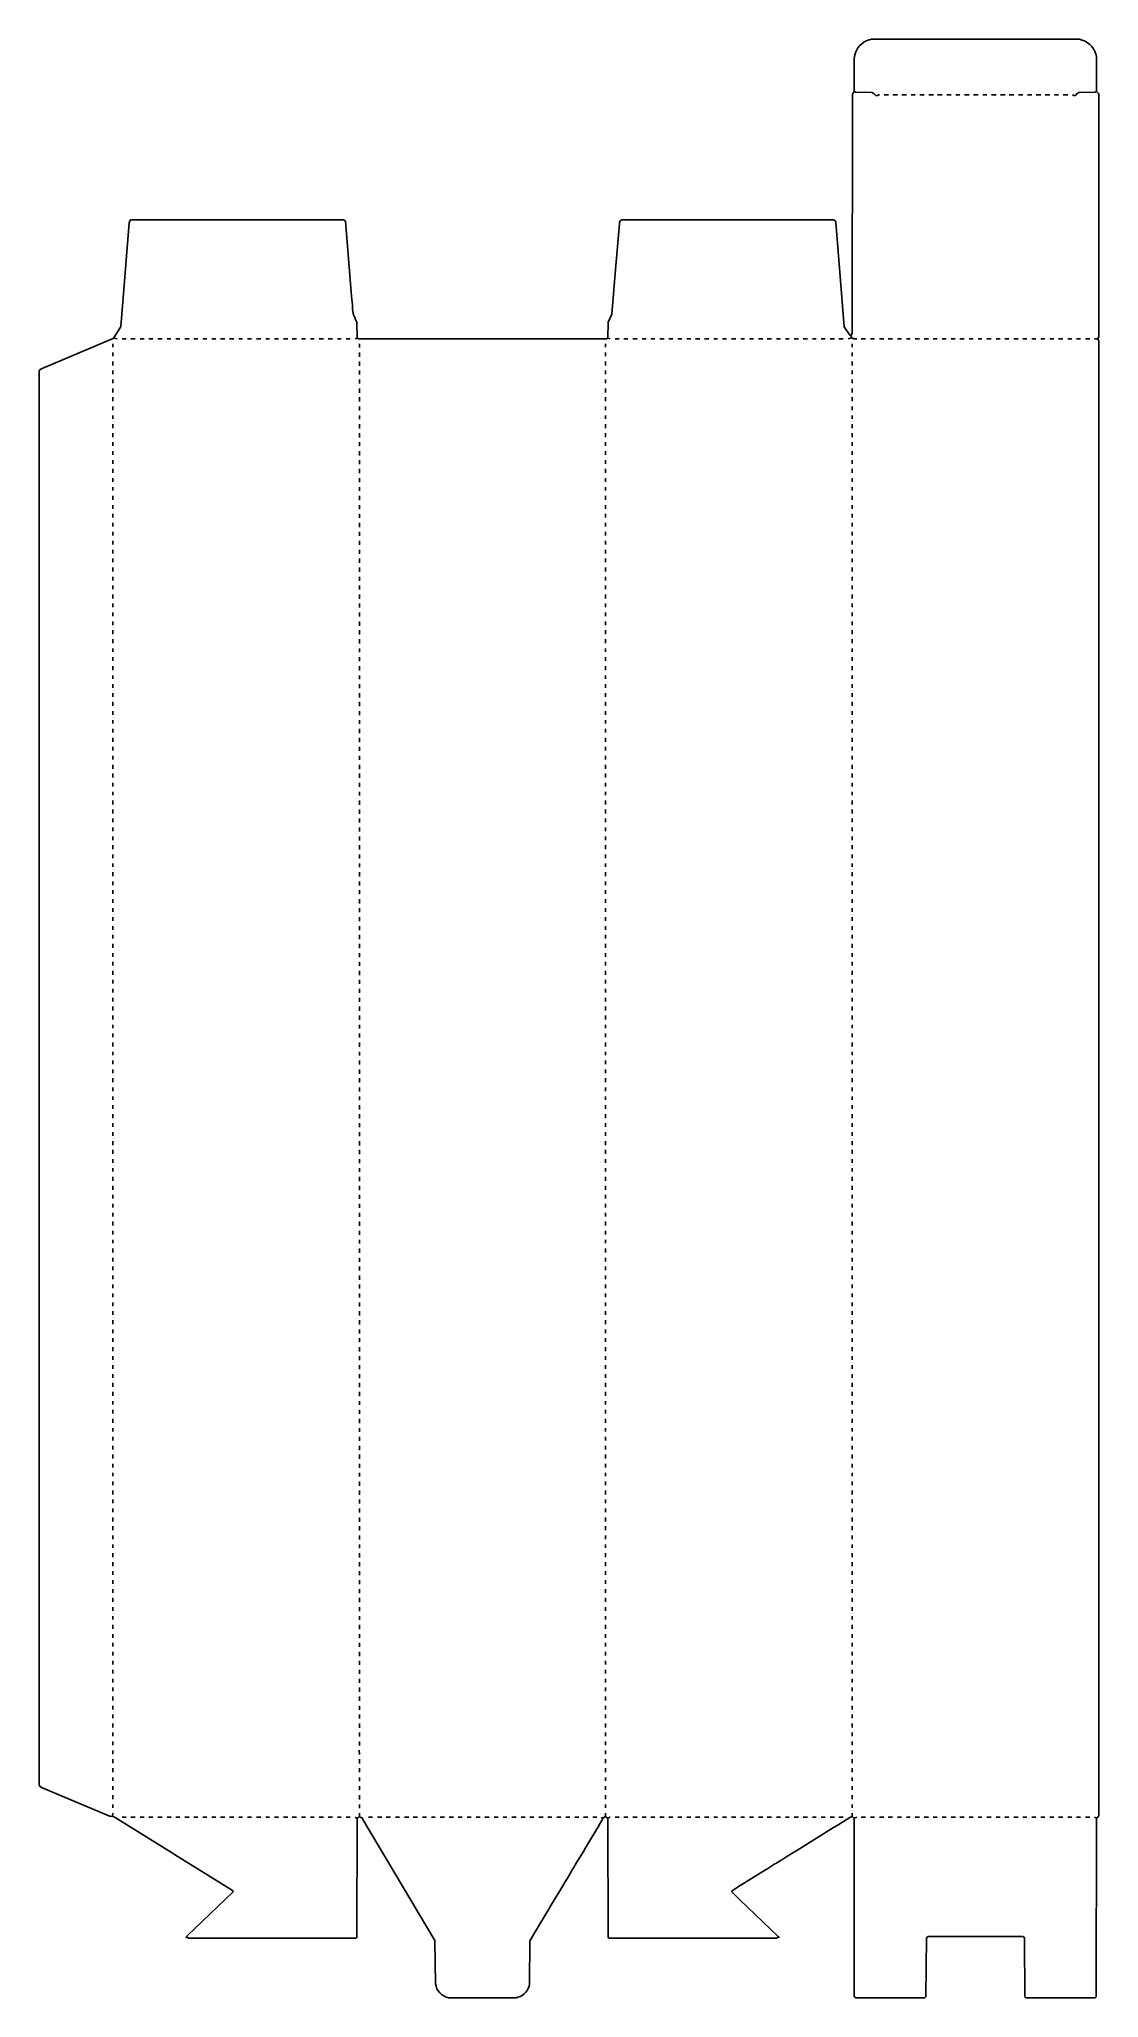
# Model space of a CAD drawing. Extents: x 327 to 3120, y 596 to 5759.
import ezdxf

# ---------------------------------------------------------------- set-up
doc = ezdxf.new("R2010")
doc.units = 0
doc.layers.get('0').update_dxf_attribs({"linetype": 'CONTINUOUS'})

msp = doc.modelspace()

# ---------------------------------------------------------------- linework, layer by layer
at = {"color": 7, "linetype": 'CONTINUOUS'}
for points in [[(3109, 1072, 0.623866), (3118.8, 1075.1), (3119.2, 1075.9), (3120, 1077), (3120, 4964, -0.165541), (3118, 4969, -0.165541), (3120, 4974), (3120, 5614, 0.09337), (3114, 5621), (3113.5, 5713), (3112.6, 5717.9), (3112.3, 5719.1, 0.269889), (3069, 5759), (2521, 5759, 0.341103), (2475.5, 5708), (2475, 5621, 0.144412), (2470.5, 5614), (2469.5, 4984), (2467, 4978), (2468, 4972), (2468.9, 4971.8), (2474, 4969.4), (2482, 4969)], [(2475, 5621), (2475.9, 5620.8), (2479, 5619.5), (2522, 5618, -0.138123), (2533, 5610), (2536.1, 5610.8, -0.152689), (2542, 5612)], [(3051, 5612, 0.51388), (3062, 5615, -0.0824), (3067, 5618.5), (3110, 5619.5), (3114, 5621)], [(713, 755), (716, 756), (717, 759), (838, 875), (838, 877), (834, 881), (683.9, 973.8), (675.9, 978.8), (527.1, 1071.3), (520, 1075), (515, 1074), (332.9, 1150.8), (332, 1151), (327, 1156), (327, 4885, -0.172578), (340.9, 4893.3), (524, 4971), (524.4, 4973.9), (541.7, 5000.1), (542.3, 5001.9), (550.5, 5099), (564.5, 5275, -0.280008), (569, 5283), (1129, 5283), (1131, 5282), (1134, 5279), (1150.5, 5082), (1152.5, 5059, 0.146306), (1163.8, 5014.9), (1164.2, 5014.1), (1165, 4971, -0.120666), (1169, 4969), (1822, 4969, -0.120666), (1826, 4971)], [(1832, 4969), (1826, 4971), (1826.5, 5013), (1836.3, 5033.9), (1846.5, 5152), (1856.6, 5272.1, -0.333477), (1862, 5283), (2421, 5283, -0.248219), (2426.5, 5276), (2434.5, 5177), (2448.8, 5000.9), (2450.8, 4997.8), (2462, 4981), (2465, 4978), (2467, 4978)], [(1160, 1072, 0.470063), (1170.1, 1073.8), (1171, 1074), (1171, 1083)], [(1180, 1070, -0.134708), (1171, 1074)], [(1178, 1070), (1179.8, 1065.8), (1370.2, 747.1), (1371.5, 633, 0.314203), (1406, 596), (1585, 596), (1588.9, 597.4, 0.301515), (1619.5, 633), (1620.5, 746), (1626, 756), (1626.8, 757.1, -0.089283), (1630, 762, -0.129316), (1632.8, 767.1), (1643, 784, -0.129316), (1645.8, 789.1), (1673, 834, -0.129316), (1675.8, 839.1), (1708.8, 894.1, -0.089283), (1712, 899, -0.129316), (1714.8, 904.1), (1717.8, 909.1, -0.089283), (1721, 914, -0.129316), (1723.8, 919.1), (1729, 928, 0.120666), (1731, 932), (1738, 943, 0.120666), (1740, 947), (1764, 986, -0.129316), (1766.8, 991.1), (1803, 1051, -0.129316), (1805.8, 1056.1), (1808, 1060, 0.065621), (1813, 1070)], [(1809, 1072), (1811, 1070), (1814, 1070, -0.149737), (1820, 1074)], [(1820, 1083), (1820, 1074), (1825, 1070, 0.150778), (1831.1, 1071.8), (1832, 1072)], [(2278, 755), (2275, 756), (2275, 758), (2174, 854), (2153, 875), (2153, 877), (2154, 878), (2163.9, 885.2), (2165.1, 885.8, 0.118981), (2168, 888), (2241, 933, -0.120666), (2245, 935), (2266, 949, 0.129316), (2271.1, 951.8), (2278, 956, -0.120666), (2282, 958), (2300, 970, 0.129316), (2305.1, 972.8), (2328, 987, -0.067868), (2331.1, 988.8), (2421.1, 1044.8, 0.078461), (2424.1, 1046.8), (2429.9, 1050.2), (2463.9, 1071.3), (2470, 1074)], [(2470, 1083), (2470, 1074), (2474, 1070, 0.118253), (2480.1, 1071.7), (2482, 1072)], [(2475, 1070), (2475.5, 600, 0.27141), (2479, 596), (2661, 596), (2664.3, 598.9), (2665.5, 753, -0.247628), (2670, 758), (2920, 758), (2924, 755), (2924.5, 753), (2925, 599), (2928, 596), (3110, 596), (3113.3, 598.9), (3114, 1070)]]:
    msp.add_lwpolyline(points, format="xyb", dxfattribs=at)
for points in [[(2554, 5612), (2566, 5612)], [(2577, 5612), (2589, 5612)], [(2601, 5612), (2613, 5612)], [(2625, 5612), (2636, 5612)], [(2648, 5612), (2660, 5612)], [(2672, 5612), (2684, 5612)], [(2695, 5612), (2707, 5612)], [(2719, 5612), (2731, 5612)], [(2743, 5612), (2754, 5612)], [(2766, 5612), (2778, 5612)], [(2790, 5612), (2802, 5612)], [(2814, 5612), (2825, 5612)], [(2837, 5612), (2849, 5612)], [(2861, 5612), (2873, 5612)], [(2884, 5612), (2896, 5612)], [(2908, 5612), (2920, 5612)], [(2932, 5612), (2943, 5612)], [(2955, 5612), (2967, 5612)], [(2979, 5612), (2991, 5612)], [(3003, 5612), (3014, 5612)], [(3026, 5612), (3038, 5612)], [(533, 4969), (524, 4971)], [(546, 4969), (556, 4969)], [(569, 4969), (580, 4969)], [(593, 4969), (604, 4969)], [(616, 4969), (627, 4969)], [(640, 4969), (651, 4969)], [(664, 4969), (674, 4969)], [(687, 4969), (698, 4969)], [(711, 4969), (722, 4969)], [(735, 4969), (745, 4969)], [(758, 4969), (769, 4969)], [(782, 4969), (793, 4969)], [(805, 4969), (816, 4969)], [(829, 4969), (840, 4969)], [(853, 4969), (863, 4969)], [(876, 4969), (887, 4969)], [(900, 4969), (911, 4969)], [(924, 4969), (934, 4969)], [(947, 4969), (958, 4969)], [(971, 4969), (982, 4969)], [(994, 4969), (1005, 4969)], [(1018, 4969), (1029, 4969)], [(1042, 4969), (1052, 4969)], [(1065, 4969), (1076, 4969)], [(1089, 4969), (1100, 4969)], [(1113, 4969), (1123, 4969)], [(1136, 4969), (1147, 4969)], [(1160, 4969), (1165, 4971)], [(1845, 4969), (1856, 4969)], [(1868, 4969), (1879, 4969)], [(1892, 4969), (1903, 4969)], [(1916, 4969), (1927, 4969)], [(1939, 4969), (1950, 4969)], [(1963, 4969), (1974, 4969)], [(1987, 4969), (1997, 4969)], [(2010, 4969), (2021, 4969)], [(2034, 4969), (2045, 4969)], [(2057, 4969), (2068, 4969)], [(2081, 4969), (2092, 4969)], [(2105, 4969), (2115, 4969)], [(2128, 4969), (2139, 4969)], [(2152, 4969), (2163, 4969)], [(2176, 4969), (2186, 4969)], [(2199, 4969), (2210, 4969)], [(2223, 4969), (2234, 4969)], [(2246, 4969), (2257, 4969)], [(2270, 4969), (2281, 4969)], [(2294, 4969), (2304, 4969)], [(2317, 4969), (2328, 4969)], [(2341, 4969), (2352, 4969)], [(2365, 4969), (2375, 4969)], [(2388, 4969), (2399, 4969)], [(2412, 4969), (2423, 4969)], [(2435, 4969), (2446, 4969)], [(2459, 4969), (2468, 4972)], [(2494, 4969), (2505, 4969)], [(2518, 4969), (2529, 4969)], [(2542, 4969), (2553, 4969)], [(2565, 4969), (2576, 4969)], [(2589, 4969), (2600, 4969)], [(2613, 4969), (2623, 4969)], [(2636, 4969), (2647, 4969)], [(2660, 4969), (2671, 4969)], [(2683, 4969), (2694, 4969)], [(2707, 4969), (2718, 4969)], [(2731, 4969), (2741, 4969)], [(2754, 4969), (2765, 4969)], [(2778, 4969), (2789, 4969)], [(2802, 4969), (2812, 4969)], [(2825, 4969), (2836, 4969)], [(2849, 4969), (2860, 4969)], [(2872, 4969), (2883, 4969)], [(2896, 4969), (2907, 4969)], [(2920, 4969), (2930, 4969)], [(2943, 4969), (2954, 4969)], [(2967, 4969), (2978, 4969)], [(2991, 4969), (3001, 4969)], [(3014, 4969), (3025, 4969)], [(3038, 4969), (3049, 4969)], [(3061, 4969), (3072, 4969)], [(3085, 4969), (3096, 4969)], [(3109, 4969), (3118, 4969)], [(521, 4947), (521, 4956)], [(521, 4923), (521, 4933)], [(521, 4899), (521, 4909)], [(1171, 4946), (1171, 4956)], [(1171, 4922), (1171, 4933)], [(1171, 4898), (1171, 4909)], [(1820, 4947), (1820, 4956)], [(1820, 4923), (1820, 4933)], [(1820, 4899), (1820, 4909)], [(2470, 4947), (2470, 4956)], [(2470, 4923), (2470, 4933)], [(2470, 4899), (2470, 4909)], [(521, 4876), (521, 4886)], [(521, 4852), (521, 4862)], [(1171, 4875), (1171, 4886)], [(1171, 4851), (1171, 4862)], [(1820, 4876), (1820, 4886)], [(1820, 4852), (1820, 4862)], [(2470, 4876), (2470, 4886)], [(2470, 4852), (2470, 4862)], [(521, 4828), (521, 4838)], [(521, 4805), (521, 4815)], [(1171, 4827), (1171, 4838)], [(1171, 4804), (1171, 4815)], [(1820, 4828), (1820, 4838)], [(1820, 4805), (1820, 4815)], [(2470, 4828), (2470, 4838)], [(2470, 4805), (2470, 4815)], [(521, 4781), (521, 4791)], [(521, 4758), (521, 4767)], [(1171, 4780), (1171, 4791)], [(1171, 4757), (1171, 4767)], [(1820, 4781), (1820, 4791)], [(1820, 4758), (1820, 4767)], [(2470, 4781), (2470, 4791)], [(2470, 4758), (2470, 4767)], [(521, 4734), (521, 4744)], [(521, 4710), (521, 4720)], [(1171, 4733), (1171, 4744)], [(1171, 4709), (1171, 4720)], [(1820, 4734), (1820, 4744)], [(1820, 4710), (1820, 4720)], [(2470, 4734), (2470, 4744)], [(2470, 4710), (2470, 4720)], [(521, 4687), (521, 4697)], [(521, 4663), (521, 4673)], [(521, 4640), (521, 4649)], [(1171, 4686), (1171, 4697)], [(1171, 4662), (1171, 4673)], [(1171, 4639), (1171, 4649)], [(1820, 4687), (1820, 4697)], [(1820, 4663), (1820, 4673)], [(1820, 4640), (1820, 4649)], [(2470, 4687), (2470, 4697)], [(2470, 4663), (2470, 4673)], [(2470, 4640), (2470, 4649)], [(521, 4616), (521, 4626)], [(521, 4592), (521, 4602)], [(1171, 4615), (1171, 4626)], [(1171, 4591), (1171, 4602)], [(1820, 4616), (1820, 4626)], [(1820, 4592), (1820, 4602)], [(2470, 4616), (2470, 4626)], [(2470, 4592), (2470, 4602)], [(521, 4569), (521, 4578)], [(521, 4545), (521, 4555)], [(1171, 4568), (1171, 4578)], [(1171, 4544), (1171, 4555)], [(1820, 4569), (1820, 4578)], [(1820, 4545), (1820, 4555)], [(2470, 4569), (2470, 4578)], [(2470, 4545), (2470, 4555)], [(521, 4521), (521, 4531)], [(521, 4498), (521, 4508)], [(1171, 4520), (1171, 4531)], [(1171, 4497), (1171, 4508)], [(1820, 4521), (1820, 4531)], [(1820, 4498), (1820, 4508)], [(2470, 4521), (2470, 4531)], [(2470, 4498), (2470, 4508)], [(521, 4474), (521, 4484)], [(521, 4451), (521, 4460)], [(1171, 4473), (1171, 4484)], [(1171, 4450), (1171, 4460)], [(1820, 4474), (1820, 4484)], [(1820, 4451), (1820, 4460)], [(2470, 4474), (2470, 4484)], [(2470, 4451), (2470, 4460)], [(521, 4427), (521, 4437)], [(521, 4403), (521, 4413)], [(521, 4380), (521, 4390)], [(1171, 4426), (1171, 4437)], [(1171, 4402), (1171, 4413)], [(1171, 4379), (1171, 4390)], [(1820, 4427), (1820, 4437)], [(1820, 4403), (1820, 4413)], [(1820, 4380), (1820, 4390)], [(2470, 4427), (2470, 4437)], [(2470, 4403), (2470, 4413)], [(2470, 4380), (2470, 4390)], [(521, 4356), (521, 4366)], [(521, 4332), (521, 4342)], [(1171, 4355), (1171, 4366)], [(1171, 4331), (1171, 4342)], [(1820, 4356), (1820, 4366)], [(1820, 4332), (1820, 4342)], [(2470, 4356), (2470, 4366)], [(2470, 4332), (2470, 4342)], [(521, 4309), (521, 4319)], [(521, 4285), (521, 4295)], [(1171, 4308), (1171, 4319)], [(1171, 4284), (1171, 4295)], [(1820, 4309), (1820, 4319)], [(1820, 4285), (1820, 4295)], [(2470, 4309), (2470, 4319)], [(2470, 4285), (2470, 4295)], [(521, 4262), (521, 4271)], [(521, 4238), (521, 4248)], [(1171, 4261), (1171, 4271)], [(1171, 4237), (1171, 4248)], [(1820, 4262), (1820, 4271)], [(1820, 4238), (1820, 4248)], [(2470, 4262), (2470, 4271)], [(2470, 4238), (2470, 4248)], [(521, 4214), (521, 4224)], [(521, 4191), (521, 4201)], [(1171, 4213), (1171, 4224)], [(1171, 4190), (1171, 4201)], [(1820, 4214), (1820, 4224)], [(1820, 4191), (1820, 4201)], [(2470, 4214), (2470, 4224)], [(2470, 4191), (2470, 4201)], [(521, 4167), (521, 4177)], [(521, 4144), (521, 4153)], [(1171, 4166), (1171, 4177)], [(1171, 4143), (1171, 4153)], [(1820, 4167), (1820, 4177)], [(1820, 4144), (1820, 4153)], [(2470, 4167), (2470, 4177)], [(2470, 4144), (2470, 4153)], [(521, 4120), (521, 4130)], [(521, 4096), (521, 4106)], [(521, 4073), (521, 4082)], [(1171, 4119), (1171, 4130)], [(1171, 4095), (1171, 4106)], [(1171, 4072), (1171, 4082)], [(1820, 4120), (1820, 4130)], [(1820, 4096), (1820, 4106)], [(1820, 4073), (1820, 4082)], [(2470, 4120), (2470, 4130)], [(2470, 4096), (2470, 4106)], [(2470, 4073), (2470, 4082)], [(521, 4049), (521, 4059)], [(521, 4025), (521, 4035)], [(1171, 4048), (1171, 4059)], [(1171, 4024), (1171, 4035)], [(1820, 4049), (1820, 4059)], [(1820, 4025), (1820, 4035)], [(2470, 4049), (2470, 4059)], [(2470, 4025), (2470, 4035)], [(521, 4002), (521, 4012)], [(521, 3978), (521, 3988)], [(1171, 4001), (1171, 4012)], [(1171, 3977), (1171, 3988)], [(1820, 4002), (1820, 4012)], [(1820, 3978), (1820, 3988)], [(2470, 4002), (2470, 4012)], [(2470, 3978), (2470, 3988)], [(521, 3955), (521, 3964)], [(521, 3931), (521, 3941)], [(1171, 3954), (1171, 3964)], [(1171, 3930), (1171, 3941)], [(1820, 3955), (1820, 3964)], [(1820, 3931), (1820, 3941)], [(2470, 3955), (2470, 3964)], [(2470, 3931), (2470, 3941)], [(521, 3907), (521, 3917)], [(521, 3884), (521, 3894)], [(1171, 3906), (1171, 3917)], [(1171, 3883), (1171, 3894)], [(1820, 3907), (1820, 3917)], [(1820, 3884), (1820, 3894)], [(2470, 3907), (2470, 3917)], [(2470, 3884), (2470, 3894)], [(521, 3860), (521, 3870)], [(521, 3836), (521, 3846)], [(521, 3813), (521, 3823)], [(1171, 3859), (1171, 3870)], [(1171, 3835), (1171, 3846)], [(1171, 3812), (1171, 3823)], [(1820, 3860), (1820, 3870)], [(1820, 3836), (1820, 3846)], [(1820, 3813), (1820, 3823)], [(2470, 3860), (2470, 3870)], [(2470, 3836), (2470, 3846)], [(2470, 3813), (2470, 3823)], [(521, 3789), (521, 3799)], [(521, 3766), (521, 3775)], [(1171, 3788), (1171, 3799)], [(1171, 3765), (1171, 3775)], [(1820, 3789), (1820, 3799)], [(1820, 3766), (1820, 3775)], [(2470, 3789), (2470, 3799)], [(2470, 3766), (2470, 3775)], [(521, 3742), (521, 3752)], [(521, 3718), (521, 3728)], [(1171, 3741), (1171, 3752)], [(1171, 3717), (1171, 3728)], [(1820, 3742), (1820, 3752)], [(1820, 3718), (1820, 3728)], [(2470, 3742), (2470, 3752)], [(2470, 3718), (2470, 3728)], [(521, 3695), (521, 3705)], [(521, 3671), (521, 3681)], [(1171, 3694), (1171, 3705)], [(1171, 3670), (1171, 3681)], [(1820, 3695), (1820, 3705)], [(1820, 3671), (1820, 3681)], [(2470, 3695), (2470, 3705)], [(2470, 3671), (2470, 3681)], [(521, 3648), (521, 3657)], [(521, 3624), (521, 3634)], [(1171, 3647), (1171, 3657)], [(1171, 3623), (1171, 3634)], [(1820, 3648), (1820, 3657)], [(1820, 3624), (1820, 3634)], [(2470, 3648), (2470, 3657)], [(2470, 3624), (2470, 3634)], [(521, 3600), (521, 3610)], [(521, 3577), (521, 3586)], [(521, 3553), (521, 3563)], [(1171, 3599), (1171, 3610)], [(1171, 3576), (1171, 3586)], [(1171, 3552), (1171, 3563)], [(1820, 3600), (1820, 3610)], [(1820, 3577), (1820, 3586)], [(1820, 3553), (1820, 3563)], [(2470, 3600), (2470, 3610)], [(2470, 3577), (2470, 3586)], [(2470, 3553), (2470, 3563)], [(521, 3529), (521, 3539)], [(521, 3506), (521, 3516)], [(1171, 3528), (1171, 3539)], [(1171, 3505), (1171, 3516)], [(1820, 3529), (1820, 3539)], [(1820, 3506), (1820, 3516)], [(2470, 3529), (2470, 3539)], [(2470, 3506), (2470, 3516)], [(521, 3482), (521, 3492)], [(521, 3459), (521, 3468)], [(1171, 3481), (1171, 3492)], [(1171, 3458), (1171, 3468)], [(1820, 3482), (1820, 3492)], [(1820, 3459), (1820, 3468)], [(2470, 3482), (2470, 3492)], [(2470, 3459), (2470, 3468)], [(521, 3435), (521, 3445)], [(521, 3411), (521, 3421)], [(1171, 3434), (1171, 3445)], [(1171, 3410), (1171, 3421)], [(1820, 3435), (1820, 3445)], [(1820, 3411), (1820, 3421)], [(2470, 3435), (2470, 3445)], [(2470, 3411), (2470, 3421)], [(521, 3388), (521, 3398)], [(521, 3364), (521, 3374)], [(1171, 3387), (1171, 3398)], [(1171, 3363), (1171, 3374)], [(1820, 3388), (1820, 3398)], [(1820, 3364), (1820, 3374)], [(2470, 3388), (2470, 3398)], [(2470, 3364), (2470, 3374)], [(521, 3340), (521, 3350)], [(521, 3317), (521, 3327)], [(1171, 3339), (1171, 3350)], [(1171, 3316), (1171, 3327)], [(1820, 3340), (1820, 3350)], [(1820, 3317), (1820, 3327)], [(2470, 3340), (2470, 3350)], [(2470, 3317), (2470, 3327)], [(521, 3293), (521, 3303)], [(521, 3270), (521, 3279)], [(521, 3246), (521, 3256)], [(1171, 3292), (1171, 3303)], [(1171, 3269), (1171, 3279)], [(1171, 3245), (1171, 3256)], [(1820, 3293), (1820, 3303)], [(1820, 3270), (1820, 3279)], [(1820, 3246), (1820, 3256)], [(2470, 3293), (2470, 3303)], [(2470, 3270), (2470, 3279)], [(2470, 3246), (2470, 3256)], [(521, 3222), (521, 3232)], [(521, 3199), (521, 3209)], [(1171, 3221), (1171, 3232)], [(1171, 3198), (1171, 3209)], [(1820, 3222), (1820, 3232)], [(1820, 3199), (1820, 3209)], [(2470, 3222), (2470, 3232)], [(2470, 3199), (2470, 3209)], [(521, 3175), (521, 3185)], [(521, 3152), (521, 3161)], [(1171, 3174), (1171, 3185)], [(1171, 3151), (1171, 3161)], [(1820, 3175), (1820, 3185)], [(1820, 3152), (1820, 3161)], [(2470, 3175), (2470, 3185)], [(2470, 3152), (2470, 3161)], [(521, 3128), (521, 3138)], [(521, 3104), (521, 3114)], [(1171, 3127), (1171, 3138)], [(1171, 3103), (1171, 3114)], [(1820, 3128), (1820, 3138)], [(1820, 3104), (1820, 3114)], [(2470, 3128), (2470, 3138)], [(2470, 3104), (2470, 3114)], [(521, 3081), (521, 3090)], [(521, 3057), (521, 3067)], [(1171, 3080), (1171, 3090)], [(1171, 3056), (1171, 3067)], [(1820, 3081), (1820, 3090)], [(1820, 3057), (1820, 3067)], [(2470, 3081), (2470, 3090)], [(2470, 3057), (2470, 3067)], [(521, 3033), (521, 3043)], [(521, 3010), (521, 3020)], [(521, 2986), (521, 2996)], [(1171, 3032), (1171, 3043)], [(1171, 3009), (1171, 3020)], [(1171, 2985), (1171, 2996)], [(1820, 3033), (1820, 3043)], [(1820, 3010), (1820, 3020)], [(1820, 2986), (1820, 2996)], [(2470, 3033), (2470, 3043)], [(2470, 3010), (2470, 3020)], [(2470, 2986), (2470, 2996)], [(521, 2963), (521, 2972)], [(521, 2939), (521, 2949)], [(1171, 2962), (1171, 2972)], [(1171, 2938), (1171, 2949)], [(1820, 2963), (1820, 2972)], [(1820, 2939), (1820, 2949)], [(2470, 2963), (2470, 2972)], [(2470, 2939), (2470, 2949)], [(521, 2915), (521, 2925)], [(521, 2892), (521, 2902)], [(1171, 2914), (1171, 2925)], [(1171, 2891), (1171, 2902)], [(1820, 2915), (1820, 2925)], [(1820, 2892), (1820, 2902)], [(2470, 2915), (2470, 2925)], [(2470, 2892), (2470, 2902)], [(521, 2868), (521, 2878)], [(521, 2844), (521, 2854)], [(1171, 2867), (1171, 2878)], [(1171, 2843), (1171, 2854)], [(1820, 2868), (1820, 2878)], [(1820, 2844), (1820, 2854)], [(2470, 2868), (2470, 2878)], [(2470, 2844), (2470, 2854)], [(521, 2821), (521, 2831)], [(521, 2797), (521, 2807)], [(1171, 2820), (1171, 2831)], [(1171, 2796), (1171, 2807)], [(1820, 2821), (1820, 2831)], [(1820, 2797), (1820, 2807)], [(2470, 2821), (2470, 2831)], [(2470, 2797), (2470, 2807)], [(521, 2774), (521, 2783)], [(521, 2750), (521, 2760)], [(1171, 2773), (1171, 2783)], [(1171, 2749), (1171, 2760)], [(1820, 2774), (1820, 2783)], [(1820, 2750), (1820, 2760)], [(2470, 2774), (2470, 2783)], [(2470, 2750), (2470, 2760)], [(521, 2726), (521, 2736)], [(521, 2703), (521, 2713)], [(521, 2679), (521, 2689)], [(1171, 2725), (1171, 2736)], [(1171, 2702), (1171, 2713)], [(1171, 2678), (1171, 2689)], [(1820, 2726), (1820, 2736)], [(1820, 2703), (1820, 2713)], [(1820, 2679), (1820, 2689)], [(2470, 2726), (2470, 2736)], [(2470, 2703), (2470, 2713)], [(2470, 2679), (2470, 2689)], [(521, 2656), (521, 2665)], [(521, 2632), (521, 2642)], [(1171, 2655), (1171, 2665)], [(1171, 2631), (1171, 2642)], [(1820, 2656), (1820, 2665)], [(1820, 2632), (1820, 2642)], [(2470, 2656), (2470, 2665)], [(2470, 2632), (2470, 2642)], [(521, 2608), (521, 2618)], [(521, 2585), (521, 2594)], [(1171, 2607), (1171, 2618)], [(1171, 2584), (1171, 2594)], [(1820, 2608), (1820, 2618)], [(1820, 2585), (1820, 2594)], [(2470, 2608), (2470, 2618)], [(2470, 2585), (2470, 2594)], [(521, 2561), (521, 2571)], [(521, 2537), (521, 2547)], [(1171, 2560), (1171, 2571)], [(1171, 2536), (1171, 2547)], [(1820, 2561), (1820, 2571)], [(1820, 2537), (1820, 2547)], [(2470, 2561), (2470, 2571)], [(2470, 2537), (2470, 2547)], [(521, 2514), (521, 2524)], [(521, 2490), (521, 2500)], [(1171, 2513), (1171, 2524)], [(1171, 2489), (1171, 2500)], [(1820, 2514), (1820, 2524)], [(1820, 2490), (1820, 2500)], [(2470, 2514), (2470, 2524)], [(2470, 2490), (2470, 2500)], [(521, 2467), (521, 2476)], [(521, 2443), (521, 2453)], [(521, 2419), (521, 2429)], [(1171, 2466), (1171, 2476)], [(1171, 2442), (1171, 2453)], [(1171, 2418), (1171, 2429)], [(1820, 2467), (1820, 2476)], [(1820, 2443), (1820, 2453)], [(1820, 2419), (1820, 2429)], [(2470, 2467), (2470, 2476)], [(2470, 2443), (2470, 2453)], [(2470, 2419), (2470, 2429)], [(521, 2396), (521, 2406)], [(521, 2372), (521, 2382)], [(1171, 2395), (1171, 2406)], [(1171, 2371), (1171, 2382)], [(1820, 2396), (1820, 2406)], [(1820, 2372), (1820, 2382)], [(2470, 2396), (2470, 2406)], [(2470, 2372), (2470, 2382)], [(521, 2348), (521, 2358)], [(521, 2325), (521, 2335)], [(1171, 2347), (1171, 2358)], [(1171, 2324), (1171, 2335)], [(1820, 2348), (1820, 2358)], [(1820, 2325), (1820, 2335)], [(2470, 2348), (2470, 2358)], [(2470, 2325), (2470, 2335)], [(521, 2301), (521, 2311)], [(521, 2278), (521, 2287)], [(1171, 2300), (1171, 2311)], [(1171, 2277), (1171, 2287)], [(1820, 2301), (1820, 2311)], [(1820, 2278), (1820, 2287)], [(2470, 2301), (2470, 2311)], [(2470, 2278), (2470, 2287)], [(521, 2254), (521, 2264)], [(521, 2230), (521, 2240)], [(1171, 2253), (1171, 2264)], [(1171, 2229), (1171, 2240)], [(1820, 2254), (1820, 2264)], [(1820, 2230), (1820, 2240)], [(2470, 2254), (2470, 2264)], [(2470, 2230), (2470, 2240)], [(521, 2207), (521, 2217)], [(521, 2183), (521, 2193)], [(521, 2160), (521, 2169)], [(1171, 2206), (1171, 2217)], [(1171, 2182), (1171, 2193)], [(1171, 2159), (1171, 2169)], [(1820, 2207), (1820, 2217)], [(1820, 2183), (1820, 2193)], [(1820, 2160), (1820, 2169)], [(2470, 2207), (2470, 2217)], [(2470, 2183), (2470, 2193)], [(2470, 2160), (2470, 2169)], [(521, 2136), (521, 2146)], [(521, 2112), (521, 2122)], [(1171, 2135), (1171, 2146)], [(1171, 2111), (1171, 2122)], [(1820, 2136), (1820, 2146)], [(1820, 2112), (1820, 2122)], [(2470, 2136), (2470, 2146)], [(2470, 2112), (2470, 2122)], [(521, 2089), (521, 2098)], [(521, 2065), (521, 2075)], [(1171, 2088), (1171, 2098)], [(1171, 2064), (1171, 2075)], [(1820, 2089), (1820, 2098)], [(1820, 2065), (1820, 2075)], [(2470, 2089), (2470, 2098)], [(2470, 2065), (2470, 2075)], [(521, 2041), (521, 2051)], [(521, 2018), (521, 2028)], [(1171, 2040), (1171, 2051)], [(1171, 2017), (1171, 2028)], [(1820, 2041), (1820, 2051)], [(1820, 2018), (1820, 2028)], [(2470, 2041), (2470, 2051)], [(2470, 2018), (2470, 2028)], [(521, 1994), (521, 2004)], [(521, 1971), (521, 1980)], [(1171, 1993), (1171, 2004)], [(1171, 1970), (1171, 1980)], [(1820, 1994), (1820, 2004)], [(1820, 1971), (1820, 1980)], [(2470, 1994), (2470, 2004)], [(2470, 1971), (2470, 1980)], [(521, 1947), (521, 1957)], [(521, 1923), (521, 1933)], [(1171, 1946), (1171, 1957)], [(1171, 1922), (1171, 1933)], [(1820, 1947), (1820, 1957)], [(1820, 1923), (1820, 1933)], [(2470, 1947), (2470, 1957)], [(2470, 1923), (2470, 1933)], [(521, 1900), (521, 1910)], [(521, 1876), (521, 1886)], [(521, 1852), (521, 1862)], [(1171, 1899), (1171, 1910)], [(1171, 1875), (1171, 1886)], [(1171, 1851), (1171, 1862)], [(1820, 1900), (1820, 1910)], [(1820, 1876), (1820, 1886)], [(1820, 1852), (1820, 1862)], [(2470, 1900), (2470, 1910)], [(2470, 1876), (2470, 1886)], [(2470, 1852), (2470, 1862)], [(521, 1829), (521, 1839)], [(521, 1805), (521, 1815)], [(1171, 1828), (1171, 1839)], [(1171, 1804), (1171, 1815)], [(1820, 1829), (1820, 1839)], [(1820, 1805), (1820, 1815)], [(2470, 1829), (2470, 1839)], [(2470, 1805), (2470, 1815)], [(521, 1782), (521, 1791)], [(521, 1758), (521, 1768)], [(1171, 1781), (1171, 1791)], [(1171, 1757), (1171, 1768)], [(1820, 1782), (1820, 1791)], [(1820, 1758), (1820, 1768)], [(2470, 1782), (2470, 1791)], [(2470, 1758), (2470, 1768)], [(521, 1734), (521, 1744)], [(521, 1711), (521, 1721)], [(1171, 1733), (1171, 1744)], [(1171, 1710), (1171, 1721)], [(1820, 1734), (1820, 1744)], [(1820, 1711), (1820, 1721)], [(2470, 1734), (2470, 1744)], [(2470, 1711), (2470, 1721)], [(521, 1687), (521, 1697)], [(521, 1664), (521, 1673)], [(1171, 1686), (1171, 1697)], [(1171, 1663), (1171, 1673)], [(1820, 1687), (1820, 1697)], [(1820, 1664), (1820, 1673)], [(2470, 1687), (2470, 1697)], [(2470, 1664), (2470, 1673)], [(521, 1640), (521, 1650)], [(521, 1616), (521, 1626)], [(521, 1593), (521, 1602)], [(1171, 1639), (1171, 1650)], [(1171, 1615), (1171, 1626)], [(1171, 1592), (1171, 1602)], [(1820, 1640), (1820, 1650)], [(1820, 1616), (1820, 1626)], [(1820, 1593), (1820, 1602)], [(2470, 1640), (2470, 1650)], [(2470, 1616), (2470, 1626)], [(2470, 1593), (2470, 1602)], [(521, 1569), (521, 1579)], [(521, 1545), (521, 1555)], [(1171, 1568), (1171, 1579)], [(1171, 1544), (1171, 1555)], [(1820, 1569), (1820, 1579)], [(1820, 1545), (1820, 1555)], [(2470, 1569), (2470, 1579)], [(2470, 1545), (2470, 1555)], [(521, 1522), (521, 1532)], [(521, 1498), (521, 1508)], [(1171, 1521), (1171, 1532)], [(1171, 1497), (1171, 1508)], [(1820, 1522), (1820, 1532)], [(1820, 1498), (1820, 1508)], [(2470, 1522), (2470, 1532)], [(2470, 1498), (2470, 1508)], [(521, 1475), (521, 1484)], [(521, 1451), (521, 1461)], [(1171, 1474), (1171, 1484)], [(1171, 1450), (1171, 1461)], [(1820, 1475), (1820, 1484)], [(1820, 1451), (1820, 1461)], [(2470, 1475), (2470, 1484)], [(2470, 1451), (2470, 1461)], [(521, 1427), (521, 1437)], [(521, 1404), (521, 1414)], [(1171, 1426), (1171, 1437)], [(1171, 1403), (1171, 1414)], [(1820, 1427), (1820, 1437)], [(1820, 1404), (1820, 1414)], [(2470, 1427), (2470, 1437)], [(2470, 1404), (2470, 1414)], [(521, 1380), (521, 1390)], [(521, 1356), (521, 1366)], [(521, 1333), (521, 1343)], [(1171, 1379), (1171, 1390)], [(1171, 1355), (1171, 1366)], [(1171, 1332), (1171, 1343)], [(1820, 1380), (1820, 1390)], [(1820, 1356), (1820, 1366)], [(1820, 1333), (1820, 1343)], [(2470, 1380), (2470, 1390)], [(2470, 1356), (2470, 1366)], [(2470, 1333), (2470, 1343)], [(521, 1309), (521, 1319)], [(521, 1286), (521, 1295)], [(1171, 1308), (1171, 1319)], [(1171, 1285), (1171, 1295)], [(1820, 1309), (1820, 1319)], [(1820, 1286), (1820, 1295)], [(2470, 1309), (2470, 1319)], [(2470, 1286), (2470, 1295)], [(521, 1262), (521, 1272)], [(521, 1238), (521, 1248)], [(1171, 1237), (1170, 1249)], [(1171, 1261), (1171, 1272)], [(1820, 1262), (1820, 1272)], [(1820, 1238), (1820, 1248)], [(2470, 1262), (2470, 1272)], [(2470, 1238), (2470, 1248)], [(521, 1215), (521, 1225)], [(521, 1191), (521, 1201)], [(1170, 1191), (1171, 1192), (1171, 1201)], [(1171, 1214), (1171, 1225)], [(1820, 1215), (1820, 1225)], [(1820, 1191), (1820, 1201)], [(2470, 1215), (2470, 1225)], [(2470, 1191), (2470, 1201)], [(521, 1168), (521, 1177)], [(521, 1144), (521, 1154)], [(1171, 1167), (1171, 1177)], [(1171, 1143), (1171, 1154)], [(1820, 1168), (1820, 1177)], [(1820, 1144), (1820, 1154)], [(2470, 1168), (2470, 1177)], [(2470, 1144), (2470, 1154)], [(521, 1120), (521, 1130)], [(521, 1097), (521, 1106)], [(1171, 1119), (1171, 1130)], [(1171, 1096), (1171, 1106)], [(1820, 1120), (1820, 1130)], [(1820, 1097), (1820, 1106)], [(2470, 1120), (2470, 1130)], [(2470, 1097), (2470, 1106)], [(520, 1075), (521, 1083)], [(546, 1072), (556, 1072)], [(569, 1072), (580, 1072)], [(593, 1072), (604, 1072)], [(616, 1072), (627, 1072)], [(640, 1072), (651, 1072)], [(664, 1072), (675, 1072)], [(687, 1072), (698, 1072)], [(711, 1072), (722, 1072)], [(716, 756), (721, 753), (1161, 753), (1163.5, 754.5), (1164.5, 757), (1165, 1070)], [(735, 1072), (745, 1072)], [(758, 1072), (769, 1072)], [(782, 1072), (793, 1072)], [(805, 1072), (816, 1072)], [(829, 1072), (840, 1072)], [(853, 1072), (863, 1072)], [(876, 1072), (887, 1072)], [(900, 1072), (911, 1072)], [(924, 1072), (934, 1072)], [(947, 1072), (958, 1072)], [(971, 1072), (982, 1072)], [(994, 1072), (1005, 1072)], [(1018, 1072), (1029, 1072)], [(1042, 1072), (1052, 1072)], [(1065, 1072), (1076, 1072)], [(1089, 1072), (1100, 1072)], [(1113, 1072), (1123, 1072)], [(1136, 1072), (1147, 1072)], [(1195, 1072), (1206, 1072)], [(1219, 1072), (1230, 1072)], [(1242, 1072), (1253, 1072)], [(1266, 1072), (1277, 1072)], [(1290, 1072), (1301, 1072)], [(1313, 1072), (1324, 1072)], [(1337, 1072), (1348, 1072)], [(1361, 1072), (1371, 1072)], [(1384, 1072), (1395, 1072)], [(1408, 1072), (1419, 1072)], [(1431, 1072), (1442, 1072)], [(1455, 1072), (1466, 1072)], [(1479, 1072), (1489, 1072)], [(1502, 1072), (1513, 1072)], [(1526, 1072), (1537, 1072)], [(1550, 1072), (1560, 1072)], [(1573, 1072), (1584, 1072)], [(1597, 1072), (1608, 1072)], [(1620, 1072), (1631, 1072)], [(1644, 1072), (1655, 1072)], [(1668, 1072), (1678, 1072)], [(1691, 1072), (1702, 1072)], [(1715, 1072), (1726, 1072)], [(1739, 1072), (1749, 1072)], [(1762, 1072), (1773, 1072)], [(1786, 1072), (1797, 1072)], [(1826, 1070), (1826.7, 755.9), (1828.9, 753.7), (1830, 753), (2270, 753), (2275, 756)], [(1845, 1072), (1856, 1072)], [(1868, 1072), (1879, 1072)], [(1892, 1072), (1903, 1072)], [(1916, 1072), (1927, 1072)], [(1939, 1072), (1950, 1072)], [(1963, 1072), (1974, 1072)], [(1987, 1072), (1997, 1072)], [(2010, 1072), (2021, 1072)], [(2034, 1072), (2045, 1072)], [(2057, 1072), (2068, 1072)], [(2081, 1072), (2092, 1072)], [(2105, 1072), (2115, 1072)], [(2128, 1072), (2139, 1072)], [(2152, 1072), (2163, 1072)], [(2176, 1072), (2186, 1072)], [(2199, 1072), (2210, 1072)], [(2223, 1072), (2234, 1072)], [(2246, 1072), (2257, 1072)], [(2270, 1072), (2281, 1072)], [(2294, 1072), (2304, 1072)], [(2317, 1072), (2328, 1072)], [(2341, 1072), (2352, 1072)], [(2365, 1072), (2375, 1072)], [(2388, 1072), (2399, 1072)], [(2412, 1072), (2423, 1072)], [(2435, 1072), (2446, 1072)], [(2494, 1072), (2505, 1072)], [(2518, 1072), (2529, 1072)], [(2542, 1072), (2553, 1072)], [(2565, 1072), (2576, 1072)], [(2589, 1072), (2600, 1072)], [(2613, 1072), (2623, 1072)], [(2636, 1072), (2647, 1072)], [(2660, 1072), (2671, 1072)], [(2683, 1072), (2694, 1072)], [(2707, 1072), (2718, 1072)], [(2731, 1072), (2742, 1072)], [(2754, 1072), (2765, 1072)], [(2778, 1072), (2789, 1072)], [(2802, 1072), (2812, 1072)], [(2825, 1072), (2836, 1072)], [(2849, 1072), (2860, 1072)], [(2872, 1072), (2883, 1072)], [(2896, 1072), (2907, 1072)], [(2920, 1072), (2930, 1072)], [(2943, 1072), (2954, 1072)], [(2967, 1072), (2978, 1072)], [(2991, 1072), (3001, 1072)], [(3014, 1072), (3025, 1072)], [(3038, 1072), (3049, 1072)], [(3061, 1072), (3072, 1072)], [(3085, 1072), (3096, 1072)]]:
    msp.add_lwpolyline(points, dxfattribs=at)

doc.saveas('drawing.dxf')
